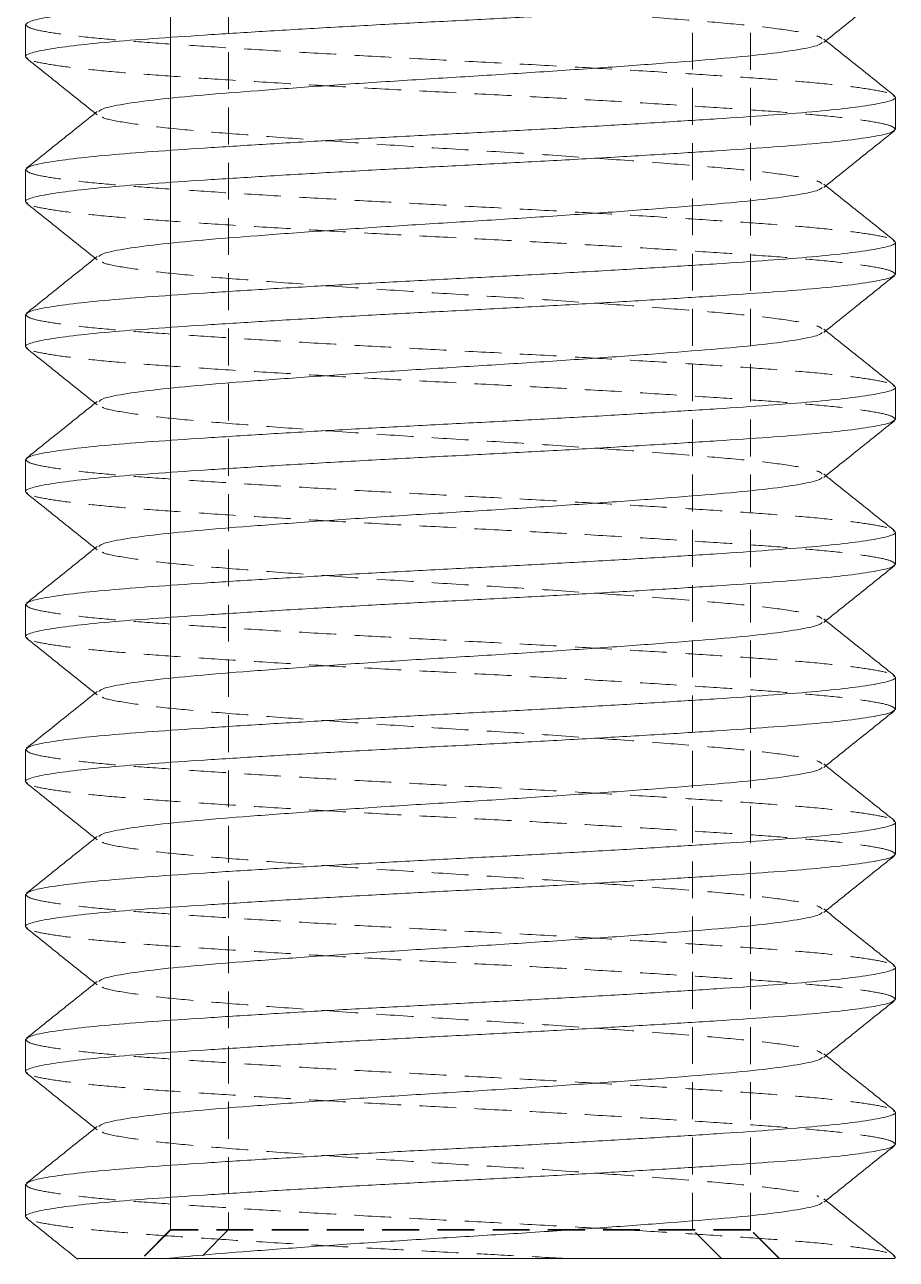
# Model space of a CAD drawing. Header units: millimetres. Extents: x 5 to 415, y 5 to 292.
# Drawn here: x 164.63 to 194.69, y 64.23 to 106.8 of the extents above; entities that cross this region are included whole.
import ezdxf

# ---------------------------------------------------------------- set-up
doc = ezdxf.new("R2010")
doc.units = ezdxf.units.MM
doc.linetypes.add('HIDDEN', pattern=[1.905, 1.27, -0.635])

msp = doc.modelspace()

# ---------------------------------------------------------------- linework, layer by layer
at = {"color": 7, "linetype": 'HIDDEN', "lineweight": 0}
for p, q in [((171.66, 258.253), (171.66, 65.253)), ((187.66, 65.253), (187.66, 258.253)), ((169.66, 128.753), (169.66, 65.24)), ((189.66, 65.24), (189.66, 128.753)), ((169.66, 127.753), (169.66, 65.253)), ((189.66, 65.253), (189.66, 127.753)), ((192.262, 106.253), (192.189, 106.311)), ((167.058, 103.753), (167.132, 103.694)), ((192.262, 101.253), (192.189, 101.311)), ((167.058, 98.753), (167.132, 98.694)), ((192.262, 96.253), (192.189, 96.311)), ((167.058, 93.753), (167.132, 93.694)), ((192.262, 91.253), (192.188, 91.312)), ((167.058, 88.753), (167.132, 88.694)), ((192.262, 86.253), (192.188, 86.312)), ((167.058, 83.753), (167.132, 83.694)), ((192.262, 81.253), (192.188, 81.311)), ((167.058, 78.753), (167.131, 78.694)), ((192.262, 76.253), (192.189, 76.311)), ((167.058, 73.753), (167.131, 73.694)), ((192.262, 71.253), (192.188, 71.311)), ((167.058, 68.753), (167.131, 68.695)), ((192.262, 66.253), (192.186, 66.313)), ((169.66, 65.253), (168.66, 64.253)), ((169.66, 65.24), (168.673, 64.253)), ((189.66, 65.253), (169.66, 65.253)), ((189.66, 65.24), (169.66, 65.24)), ((171.66, 65.253), (170.66, 64.253)), ((188.66, 64.253), (187.66, 65.253)), ((190.66, 64.253), (189.66, 65.253)), ((190.647, 64.253), (189.66, 65.24))]:
    msp.add_line(p, q, dxfattribs=at)
at = {"color": 7, "linetype": 'Continuous', "lineweight": 15}
for p, q in [((164.66, 106.805), (164.66, 105.7)), ((194.66, 103.2), (194.66, 104.305)), ((164.66, 101.805), (164.66, 100.7)), ((194.66, 98.2), (194.66, 99.305)), ((164.66, 96.805), (164.66, 95.7)), ((194.66, 93.2), (194.66, 94.305)), ((164.66, 91.805), (164.66, 90.7)), ((194.66, 88.2), (194.66, 89.305)), ((164.66, 86.805), (164.66, 85.7)), ((194.66, 83.2), (194.66, 84.305)), ((164.66, 81.805), (164.66, 80.7)), ((194.66, 78.2), (194.66, 79.305)), ((164.66, 76.805), (164.66, 75.7)), ((194.66, 73.2), (194.66, 74.305)), ((164.66, 71.805), (164.66, 70.7)), ((194.66, 68.2), (194.66, 69.305)), ((164.66, 66.805), (164.66, 65.7)), ((169.263, 64.253), (168.673, 64.253))]:
    msp.add_line(p, q, dxfattribs=at)
for points, knots in [([(194.586, 109.355), (194.617, 109.338), (194.723, 109.281), (194.524, 109.185), (193.993, 109.057), (193.076, 108.928), (191.837, 108.8), (190.309, 108.68), (188.525, 108.56), (186.507, 108.432), (184.305, 108.303), (182.002, 108.175), (179.66, 108.055), (177.318, 107.935), (175.015, 107.807), (172.813, 107.678), (170.795, 107.55), (169.011, 107.43), (167.484, 107.31), (166.242, 107.182), (165.336, 107.053), (164.765, 106.925), (164.695, 106.845), (164.66, 106.805)], [0, 0, 0, 0, 0.019954, 0.068345, 0.117651, 0.167269, 0.216574, 0.264966, 0.313357, 0.362662, 0.41228, 0.461586, 0.509977, 0.558368, 0.607674, 0.657292, 0.706597, 0.754989, 0.80338, 0.852685, 0.902303, 0.951609, 1, 1, 1, 1]), ([(164.735, 105.651), (164.704, 105.667), (164.597, 105.724), (164.796, 105.82), (165.327, 105.948), (166.244, 106.078), (167.483, 106.206), (169.011, 106.325), (170.795, 106.445), (172.813, 106.573), (175.015, 106.703), (177.318, 106.83), (179.66, 106.95), (182.002, 107.07), (184.305, 107.198), (186.507, 107.328), (188.525, 107.455), (190.309, 107.575), (191.836, 107.695), (193.078, 107.823), (193.984, 107.953), (194.555, 108.08), (194.625, 108.161), (194.66, 108.2)], [0, 0, 0, 0, 0.020083, 0.068467, 0.117766, 0.167378, 0.216677, 0.265062, 0.313447, 0.362746, 0.412357, 0.461656, 0.510041, 0.558426, 0.607725, 0.657337, 0.706636, 0.755021, 0.803406, 0.852705, 0.902316, 0.951615, 1, 1, 1, 1]), ([(192.186, 106.192), (192.592, 106.518), (193.406, 107.171), (194.219, 107.823), (194.626, 108.149)], [0, 0, 0, 0, 0.499937, 1, 1, 1, 1]), ([(192.129, 106.191), (192.097, 106.161), (192.01, 106.08), (191.332, 105.94), (190.174, 105.779), (188.6, 105.628), (186.693, 105.477), (184.5, 105.315), (182.119, 105.154), (179.66, 105.003), (177.201, 104.852), (174.82, 104.69), (172.627, 104.529), (170.72, 104.378), (169.146, 104.226), (167.988, 104.065), (167.308, 103.924), (167.221, 103.843), (167.188, 103.813)], [0, 0, 0, 0, 0.038533, 0.104944, 0.171356, 0.236481, 0.301606, 0.368017, 0.434428, 0.499553, 0.564678, 0.63109, 0.697501, 0.762626, 0.827751, 0.894162, 0.960574, 1, 1, 1, 1]), ([(194.63, 104.353), (194.223, 104.679), (193.434, 105.312), (192.644, 105.946), (192.262, 106.253)], [0, 0, 0, 0, 0.51535, 1, 1, 1, 1]), ([(164.691, 105.651), (165.098, 105.325), (165.887, 104.692), (166.676, 104.059), (167.058, 103.753)], [0, 0, 0, 0, 0.515604, 1, 1, 1, 1]), ([(194.587, 104.354), (194.617, 104.338), (194.723, 104.281), (194.524, 104.185), (193.993, 104.057), (193.076, 103.928), (191.837, 103.8), (190.309, 103.68), (188.525, 103.56), (186.507, 103.432), (184.305, 103.303), (182.002, 103.175), (179.66, 103.055), (177.318, 102.935), (175.015, 102.807), (172.813, 102.678), (170.795, 102.55), (169.011, 102.43), (167.484, 102.31), (166.242, 102.182), (165.336, 102.053), (164.765, 101.925), (164.695, 101.845), (164.66, 101.805)], [0, 0, 0, 0, 0.019754, 0.068155, 0.11747, 0.167098, 0.216414, 0.264815, 0.313216, 0.362532, 0.41216, 0.461476, 0.509877, 0.558278, 0.607593, 0.657222, 0.706537, 0.754938, 0.80334, 0.852655, 0.902283, 0.951599, 1, 1, 1, 1]), ([(167.132, 103.812), (166.725, 103.485), (165.912, 102.833), (165.098, 102.18), (164.691, 101.854)], [0, 0, 0, 0, 0.499935, 1, 1, 1, 1]), ([(164.735, 100.65), (164.704, 100.667), (164.597, 100.724), (164.796, 100.82), (165.327, 100.948), (166.244, 101.078), (167.483, 101.206), (169.011, 101.325), (170.795, 101.445), (172.813, 101.573), (175.015, 101.703), (177.318, 101.83), (179.66, 101.95), (182.002, 102.07), (184.305, 102.198), (186.507, 102.328), (188.525, 102.455), (190.309, 102.575), (191.836, 102.695), (193.078, 102.823), (193.984, 102.953), (194.555, 103.08), (194.625, 103.161), (194.66, 103.2)], [0, 0, 0, 0, 0.020112, 0.068495, 0.117793, 0.167403, 0.2167, 0.265084, 0.313467, 0.362765, 0.412375, 0.461672, 0.510056, 0.558439, 0.607737, 0.657347, 0.706645, 0.755028, 0.803411, 0.852709, 0.902319, 0.951617, 1, 1, 1, 1]), ([(192.186, 101.192), (192.593, 101.518), (193.406, 102.171), (194.22, 102.823), (194.627, 103.149)], [0, 0, 0, 0, 0.499938, 1, 1, 1, 1]), ([(192.129, 101.191), (192.097, 101.161), (192.01, 101.08), (191.332, 100.94), (190.174, 100.779), (188.6, 100.628), (186.693, 100.477), (184.5, 100.315), (182.119, 100.154), (179.66, 100.003), (177.201, 99.852), (174.82, 99.69), (172.627, 99.529), (170.72, 99.378), (169.146, 99.226), (167.988, 99.065), (167.31, 98.925), (167.222, 98.844), (167.19, 98.814)], [0, 0, 0, 0, 0.038677, 0.105118, 0.17156, 0.236715, 0.30187, 0.368311, 0.434753, 0.499908, 0.565063, 0.631505, 0.697946, 0.763101, 0.828256, 0.894698, 0.96114, 1, 1, 1, 1]), ([(194.63, 99.353), (194.223, 99.679), (193.434, 100.312), (192.644, 100.946), (192.262, 101.253)], [0, 0, 0, 0, 0.515399, 1, 1, 1, 1]), ([(164.691, 100.651), (165.098, 100.325), (165.887, 99.692), (166.676, 99.059), (167.058, 98.753)], [0, 0, 0, 0, 0.515608, 1, 1, 1, 1]), ([(194.586, 99.354), (194.617, 99.338), (194.723, 99.281), (194.524, 99.185), (193.993, 99.057), (193.076, 98.928), (191.837, 98.8), (190.309, 98.68), (188.525, 98.56), (186.507, 98.432), (184.305, 98.303), (182.002, 98.175), (179.66, 98.055), (177.318, 97.935), (175.015, 97.807), (172.813, 97.678), (170.795, 97.55), (169.011, 97.43), (167.484, 97.31), (166.242, 97.182), (165.336, 97.053), (164.765, 96.925), (164.695, 96.845), (164.66, 96.805)], [0, 0, 0, 0, 0.019768, 0.068169, 0.117484, 0.167111, 0.216426, 0.264826, 0.313227, 0.362542, 0.412169, 0.461484, 0.509884, 0.558285, 0.607599, 0.657227, 0.706542, 0.754942, 0.803343, 0.852657, 0.902285, 0.9516, 1, 1, 1, 1]), ([(167.134, 98.813), (166.734, 98.492), (165.92, 97.839), (165.105, 97.186), (164.691, 96.854)], [0, 0, 0, 0, 0.49253, 1, 1, 1, 1]), ([(164.735, 95.65), (164.704, 95.667), (164.597, 95.724), (164.796, 95.82), (165.327, 95.948), (166.244, 96.078), (167.483, 96.206), (169.011, 96.325), (170.795, 96.445), (172.813, 96.573), (175.015, 96.703), (177.318, 96.83), (179.66, 96.95), (182.002, 97.07), (184.305, 97.198), (186.507, 97.328), (188.525, 97.455), (190.309, 97.575), (191.836, 97.695), (193.078, 97.823), (193.984, 97.953), (194.555, 98.08), (194.625, 98.161), (194.66, 98.2)], [0, 0, 0, 0, 0.020193, 0.068573, 0.117866, 0.167472, 0.216766, 0.265145, 0.313525, 0.362818, 0.412424, 0.461717, 0.510097, 0.558476, 0.60777, 0.657375, 0.706669, 0.755048, 0.803428, 0.852721, 0.902327, 0.951621, 1, 1, 1, 1]), ([(192.187, 96.193), (192.593, 96.519), (193.407, 97.171), (194.22, 97.824), (194.627, 98.15)], [0, 0, 0, 0, 0.499939, 1, 1, 1, 1]), ([(194.63, 94.353), (194.223, 94.68), (193.433, 95.313), (192.644, 95.946), (192.262, 96.253)], [0, 0, 0, 0, 0.51549, 1, 1, 1, 1]), ([(192.13, 96.192), (192.098, 96.162), (192.011, 96.08), (191.332, 95.94), (190.174, 95.779), (188.6, 95.628), (186.693, 95.477), (184.5, 95.315), (182.119, 95.154), (179.66, 95.003), (177.201, 94.852), (174.82, 94.69), (172.627, 94.529), (170.72, 94.378), (169.146, 94.226), (167.989, 94.065), (167.311, 93.925), (167.224, 93.844), (167.192, 93.815)], [0, 0, 0, 0, 0.038884, 0.10534, 0.171796, 0.236964, 0.302133, 0.368588, 0.435044, 0.500212, 0.565381, 0.631837, 0.698292, 0.763461, 0.828629, 0.895085, 0.961541, 1, 1, 1, 1]), ([(164.691, 95.651), (165.098, 95.325), (165.887, 94.692), (166.676, 94.059), (167.058, 93.753)], [0, 0, 0, 0, 0.515604, 1, 1, 1, 1]), ([(194.586, 94.354), (194.617, 94.338), (194.723, 94.281), (194.524, 94.185), (193.993, 94.057), (193.076, 93.928), (191.837, 93.8), (190.309, 93.68), (188.525, 93.56), (186.507, 93.432), (184.305, 93.303), (182.002, 93.175), (179.66, 93.055), (177.318, 92.935), (175.015, 92.807), (172.813, 92.678), (170.795, 92.55), (169.011, 92.43), (167.484, 92.31), (166.242, 92.182), (165.336, 92.053), (164.765, 91.925), (164.695, 91.845), (164.66, 91.805)], [0, 0, 0, 0, 0.019883, 0.068277, 0.117586, 0.167208, 0.216517, 0.264912, 0.313307, 0.362616, 0.412237, 0.461546, 0.509941, 0.558336, 0.607645, 0.657267, 0.706576, 0.754971, 0.803365, 0.852675, 0.902296, 0.951605, 1, 1, 1, 1]), ([(167.135, 93.814), (166.728, 93.488), (165.915, 92.835), (165.101, 92.183), (164.694, 91.856)], [0, 0, 0, 0, 0.499935, 1, 1, 1, 1]), ([(164.735, 90.65), (164.704, 90.667), (164.597, 90.724), (164.796, 90.82), (165.327, 90.948), (166.244, 91.078), (167.483, 91.206), (169.011, 91.325), (170.795, 91.445), (172.813, 91.573), (175.015, 91.703), (177.318, 91.83), (179.66, 91.95), (182.002, 92.07), (184.305, 92.198), (186.507, 92.328), (188.525, 92.455), (190.309, 92.575), (191.836, 92.695), (193.078, 92.823), (193.984, 92.953), (194.555, 93.08), (194.625, 93.161), (194.66, 93.2)], [0, 0, 0, 0, 0.020121, 0.068504, 0.117801, 0.167411, 0.216708, 0.265091, 0.313474, 0.362771, 0.41238, 0.461678, 0.510061, 0.558444, 0.607741, 0.65735, 0.706647, 0.75503, 0.803413, 0.85271, 0.90232, 0.951617, 1, 1, 1, 1]), ([(192.187, 91.193), (192.605, 91.528), (193.419, 92.181), (194.232, 92.833), (194.628, 93.15)], [0, 0, 0, 0, 0.5139253, 1, 1, 1, 1]), ([(192.131, 91.192), (192.098, 91.162), (192.011, 91.081), (191.332, 90.94), (190.174, 90.779), (188.6, 90.628), (186.693, 90.477), (184.5, 90.315), (182.119, 90.154), (179.66, 90.003), (177.201, 89.852), (174.82, 89.69), (172.627, 89.529), (170.72, 89.378), (169.146, 89.226), (167.988, 89.065), (167.31, 88.925), (167.223, 88.844), (167.191, 88.815)], [0, 0, 0, 0, 0.039129, 0.105559, 0.171988, 0.237131, 0.302274, 0.368704, 0.435133, 0.500276, 0.565419, 0.631849, 0.698278, 0.763421, 0.828564, 0.894994, 0.961423, 1, 1, 1, 1]), ([(194.629, 89.354), (194.222, 89.68), (193.433, 90.313), (192.644, 90.946), (192.262, 91.253)], [0, 0, 0, 0, 0.515572, 1, 1, 1, 1]), ([(164.691, 90.651), (165.098, 90.325), (165.887, 89.692), (166.676, 89.059), (167.058, 88.753)], [0, 0, 0, 0, 0.51556, 1, 1, 1, 1]), ([(194.586, 89.355), (194.617, 89.338), (194.723, 89.281), (194.524, 89.185), (193.993, 89.057), (193.076, 88.928), (191.837, 88.8), (190.309, 88.68), (188.525, 88.56), (186.507, 88.432), (184.305, 88.303), (182.002, 88.175), (179.66, 88.055), (177.318, 87.935), (175.015, 87.807), (172.813, 87.678), (170.795, 87.55), (169.011, 87.43), (167.484, 87.31), (166.242, 87.182), (165.336, 87.053), (164.765, 86.925), (164.695, 86.845), (164.66, 86.805)], [0, 0, 0, 0, 0.020016, 0.068404, 0.117707, 0.167322, 0.216624, 0.265012, 0.3134, 0.362703, 0.412317, 0.46162, 0.510008, 0.558396, 0.607699, 0.657313, 0.706616, 0.755004, 0.803392, 0.852695, 0.902309, 0.951612, 1, 1, 1, 1]), ([(167.134, 88.814), (166.728, 88.487), (165.914, 87.835), (165.101, 87.182), (164.694, 86.856)], [0, 0, 0, 0, 0.499937, 1, 1, 1, 1]), ([(164.735, 85.651), (164.703, 85.667), (164.597, 85.724), (164.796, 85.82), (165.327, 85.948), (166.244, 86.078), (167.483, 86.206), (169.011, 86.325), (170.795, 86.445), (172.813, 86.573), (175.015, 86.703), (177.318, 86.83), (179.66, 86.95), (182.002, 87.07), (184.305, 87.198), (186.507, 87.328), (188.525, 87.455), (190.309, 87.575), (191.836, 87.695), (193.078, 87.823), (193.984, 87.953), (194.555, 88.08), (194.625, 88.161), (194.66, 88.2)], [0, 0, 0, 0, 0.020052, 0.068438, 0.117739, 0.167352, 0.216653, 0.265039, 0.313425, 0.362726, 0.412339, 0.46164, 0.510026, 0.558412, 0.607713, 0.657326, 0.706627, 0.755013, 0.803399, 0.8527, 0.902313, 0.951614, 1, 1, 1, 1]), ([(192.188, 86.194), (192.595, 86.52), (193.408, 87.172), (194.222, 87.825), (194.628, 88.151)], [0, 0, 0, 0, 0.499938, 1, 1, 1, 1]), ([(192.132, 86.193), (192.099, 86.162), (192.012, 86.081), (191.332, 85.94), (190.174, 85.779), (188.6, 85.628), (186.693, 85.477), (184.5, 85.315), (182.119, 85.154), (179.66, 85.003), (177.201, 84.852), (174.82, 84.69), (172.627, 84.529), (170.72, 84.378), (169.146, 84.226), (167.988, 84.065), (167.309, 83.925), (167.222, 83.843), (167.189, 83.813)], [0, 0, 0, 0, 0.039319, 0.105697, 0.172074, 0.237166, 0.302258, 0.368635, 0.435013, 0.500104, 0.565196, 0.631574, 0.697951, 0.763043, 0.828135, 0.894512, 0.96089, 1, 1, 1, 1]), ([(194.629, 84.354), (194.222, 84.68), (193.433, 85.313), (192.644, 85.946), (192.262, 86.253)], [0, 0, 0, 0, 0.515611, 1, 1, 1, 1]), ([(164.691, 85.652), (165.098, 85.325), (165.887, 84.692), (166.676, 84.059), (167.058, 83.753)], [0, 0, 0, 0, 0.515507, 1, 1, 1, 1]), ([(194.585, 84.355), (194.617, 84.338), (194.723, 84.281), (194.524, 84.185), (193.993, 84.057), (193.076, 83.928), (191.837, 83.8), (190.309, 83.68), (188.525, 83.56), (186.507, 83.432), (184.305, 83.303), (182.002, 83.175), (179.66, 83.055), (177.318, 82.935), (175.015, 82.807), (172.813, 82.678), (170.795, 82.55), (169.011, 82.43), (167.484, 82.31), (166.242, 82.182), (165.336, 82.053), (164.765, 81.925), (164.695, 81.845), (164.66, 81.805)], [0, 0, 0, 0, 0.020112, 0.068495, 0.117793, 0.167403, 0.2167, 0.265084, 0.313467, 0.362765, 0.412375, 0.461672, 0.510056, 0.558439, 0.607737, 0.657347, 0.706644, 0.755028, 0.803411, 0.852709, 0.902319, 0.951617, 1, 1, 1, 1]), ([(167.133, 83.812), (166.691, 83.458), (165.878, 82.806), (165.064, 82.153), (164.692, 81.855)], [0, 0, 0, 0, 0.542622, 1, 1, 1, 1]), ([(164.734, 80.651), (164.703, 80.667), (164.597, 80.724), (164.796, 80.82), (165.327, 80.948), (166.244, 81.078), (167.483, 81.206), (169.011, 81.325), (170.795, 81.445), (172.813, 81.573), (175.015, 81.703), (177.318, 81.83), (179.66, 81.95), (182.002, 82.07), (184.305, 82.198), (186.507, 82.328), (188.525, 82.455), (190.309, 82.575), (191.836, 82.695), (193.078, 82.823), (193.984, 82.953), (194.555, 83.08), (194.625, 83.161), (194.66, 83.2)], [0, 0, 0, 0, 0.019974, 0.068364, 0.117669, 0.167286, 0.21659, 0.26498, 0.313371, 0.362675, 0.412292, 0.461597, 0.509987, 0.558377, 0.607682, 0.657299, 0.706603, 0.754993, 0.803384, 0.852688, 0.902305, 0.95161, 1, 1, 1, 1]), ([(192.188, 81.194), (192.595, 81.52), (193.409, 82.173), (194.222, 82.825), (194.629, 83.151)], [0, 0, 0, 0, 0.499937, 1, 1, 1, 1]), ([(192.132, 81.193), (192.1, 81.163), (192.012, 81.081), (191.332, 80.94), (190.174, 80.779), (188.6, 80.628), (186.693, 80.477), (184.5, 80.315), (182.119, 80.154), (179.66, 80.003), (177.201, 79.852), (174.82, 79.69), (172.627, 79.529), (170.72, 79.378), (169.146, 79.226), (167.988, 79.065), (167.307, 78.924), (167.22, 78.843), (167.188, 78.812)], [0, 0, 0, 0, 0.0394589, 0.1057947, 0.1721304, 0.2371812, 0.3022321, 0.3685678, 0.4349035, 0.4999544, 0.5650052, 0.631341, 0.6976767, 0.7627275, 0.8277784, 0.8941141, 0.9604498, 1, 1, 1, 1]), ([(194.629, 79.354), (194.222, 79.68), (193.433, 80.313), (192.644, 80.946), (192.262, 81.253)], [0, 0, 0, 0, 0.51552, 1, 1, 1, 1]), ([(164.691, 80.652), (165.097, 80.325), (165.887, 79.693), (166.676, 79.059), (167.058, 78.753)], [0, 0, 0, 0, 0.515446, 1, 1, 1, 1]), ([(194.585, 79.355), (194.617, 79.338), (194.723, 79.281), (194.524, 79.185), (193.993, 79.057), (193.076, 78.928), (191.837, 78.8), (190.309, 78.68), (188.525, 78.56), (186.507, 78.432), (184.305, 78.303), (182.002, 78.175), (179.66, 78.055), (177.318, 77.935), (175.015, 77.807), (172.813, 77.678), (170.795, 77.55), (169.011, 77.43), (167.484, 77.31), (166.242, 77.182), (165.336, 77.053), (164.765, 76.925), (164.695, 76.845), (164.66, 76.805)], [0, 0, 0, 0, 0.0200676, 0.0684532, 0.117753, 0.1673653, 0.216665, 0.2650507, 0.3134363, 0.3627361, 0.4123484, 0.4616481, 0.5100338, 0.5584195, 0.6077192, 0.6573315, 0.7066312, 0.7550169, 0.8034026, 0.8527023, 0.9023146, 0.9516143, 1, 1, 1, 1]), ([(167.131, 78.811), (166.725, 78.485), (165.911, 77.832), (165.098, 77.18), (164.691, 76.854)], [0, 0, 0, 0, 0.4999361, 1, 1, 1, 1]), ([(164.734, 75.651), (164.703, 75.668), (164.597, 75.724), (164.796, 75.82), (165.327, 75.948), (166.244, 76.078), (167.483, 76.206), (169.011, 76.325), (170.795, 76.445), (172.813, 76.573), (175.015, 76.703), (177.318, 76.83), (179.66, 76.95), (182.002, 77.07), (184.305, 77.198), (186.507, 77.328), (188.525, 77.455), (190.309, 77.575), (191.836, 77.695), (193.078, 77.823), (193.984, 77.953), (194.555, 78.08), (194.625, 78.161), (194.66, 78.2)], [0, 0, 0, 0, 0.019889, 0.068283, 0.117592, 0.167213, 0.216522, 0.264916, 0.313311, 0.36262, 0.412241, 0.46155, 0.509944, 0.558339, 0.607648, 0.657269, 0.706578, 0.754972, 0.803367, 0.852675, 0.902297, 0.951606, 1, 1, 1, 1]), ([(192.189, 76.194), (192.595, 76.521), (193.409, 77.173), (194.223, 77.826), (194.63, 78.152)], [0, 0, 0, 0, 0.499935, 1, 1, 1, 1]), ([(194.63, 74.353), (194.223, 74.68), (193.433, 75.313), (192.644, 75.946), (192.262, 76.253)], [0, 0, 0, 0, 0.515362, 1, 1, 1, 1]), ([(192.133, 76.193), (192.1, 76.163), (192.013, 76.081), (191.332, 75.94), (190.174, 75.779), (188.6, 75.628), (186.693, 75.477), (184.5, 75.315), (182.119, 75.154), (179.66, 75.003), (177.201, 74.852), (174.82, 74.69), (172.627, 74.529), (170.72, 74.378), (169.146, 74.226), (167.988, 74.065), (167.307, 73.924), (167.22, 73.842), (167.187, 73.812)], [0, 0, 0, 0, 0.039563, 0.10588, 0.172198, 0.237231, 0.302263, 0.368581, 0.434898, 0.499931, 0.564964, 0.631282, 0.697599, 0.762632, 0.827665, 0.893983, 0.9603, 1, 1, 1, 1]), ([(164.69, 75.652), (165.097, 75.326), (165.887, 74.693), (166.676, 74.06), (167.058, 73.753)], [0, 0, 0, 0, 0.515381, 1, 1, 1, 1]), ([(194.586, 74.354), (194.617, 74.338), (194.723, 74.281), (194.524, 74.185), (193.993, 74.057), (193.076, 73.928), (191.837, 73.8), (190.309, 73.68), (188.525, 73.56), (186.507, 73.432), (184.305, 73.303), (182.002, 73.175), (179.66, 73.055), (177.318, 72.935), (175.015, 72.807), (172.813, 72.678), (170.795, 72.55), (169.011, 72.43), (167.484, 72.31), (166.242, 72.182), (165.336, 72.053), (164.765, 71.925), (164.695, 71.845), (164.66, 71.805)], [0, 0, 0, 0, 0.019862, 0.068258, 0.117568, 0.167191, 0.216501, 0.264897, 0.313292, 0.362603, 0.412225, 0.461535, 0.509931, 0.558327, 0.607637, 0.65726, 0.70657, 0.754966, 0.803361, 0.852671, 0.902294, 0.951604, 1, 1, 1, 1]), ([(167.131, 73.811), (166.724, 73.484), (165.911, 72.832), (165.097, 72.179), (164.69, 71.853)], [0, 0, 0, 0, 0.499933, 1, 1, 1, 1]), ([(164.734, 70.651), (164.703, 70.668), (164.597, 70.724), (164.796, 70.82), (165.327, 70.948), (166.244, 71.078), (167.483, 71.206), (169.011, 71.325), (170.795, 71.445), (172.813, 71.573), (175.015, 71.703), (177.318, 71.83), (179.66, 71.95), (182.002, 72.07), (184.305, 72.198), (186.507, 72.328), (188.525, 72.455), (190.309, 72.575), (191.836, 72.695), (193.078, 72.823), (193.984, 72.953), (194.555, 73.08), (194.625, 73.161), (194.66, 73.2)], [0, 0, 0, 0, 0.019863, 0.068259, 0.117569, 0.167192, 0.216502, 0.264898, 0.313293, 0.362603, 0.412226, 0.461536, 0.509932, 0.558327, 0.607637, 0.65726, 0.70657, 0.754966, 0.803362, 0.852672, 0.902294, 0.951604, 1, 1, 1, 1]), ([(192.189, 71.194), (192.596, 71.521), (193.409, 72.173), (194.223, 72.826), (194.63, 73.152)], [0, 0, 0, 0, 0.499934, 1, 1, 1, 1]), ([(192.133, 71.193), (192.1, 71.163), (192.013, 71.081), (191.332, 70.94), (190.174, 70.779), (188.6, 70.628), (186.693, 70.477), (184.5, 70.315), (182.119, 70.154), (179.66, 70.003), (177.201, 69.852), (174.82, 69.69), (172.627, 69.529), (170.72, 69.378), (169.146, 69.226), (167.988, 69.065), (167.307, 68.924), (167.22, 68.842), (167.187, 68.812)], [0, 0, 0, 0, 0.039632, 0.105948, 0.172265, 0.237297, 0.302329, 0.368645, 0.434961, 0.499993, 0.565025, 0.631342, 0.697658, 0.76269, 0.827722, 0.894038, 0.960355, 1, 1, 1, 1]), ([(194.629, 69.354), (194.222, 69.68), (193.433, 70.313), (192.644, 70.946), (192.262, 71.253)], [0, 0, 0, 0, 0.515536, 1, 1, 1, 1]), ([(164.69, 70.652), (165.097, 70.326), (165.887, 69.693), (166.676, 69.06), (167.058, 68.753)], [0, 0, 0, 0, 0.515366, 1, 1, 1, 1]), ([(194.585, 69.355), (194.617, 69.338), (194.723, 69.281), (194.524, 69.185), (193.993, 69.057), (193.076, 68.928), (191.837, 68.8), (190.309, 68.68), (188.525, 68.56), (186.507, 68.432), (184.305, 68.303), (182.002, 68.175), (179.66, 68.055), (177.318, 67.935), (175.015, 67.807), (172.813, 67.678), (170.795, 67.55), (169.011, 67.43), (167.484, 67.31), (166.242, 67.182), (165.336, 67.053), (164.765, 66.925), (164.695, 66.845), (164.66, 66.805)], [0, 0, 0, 0, 0.020084, 0.068469, 0.117768, 0.167379, 0.216678, 0.265063, 0.313448, 0.362747, 0.412358, 0.461657, 0.510042, 0.558427, 0.607726, 0.657337, 0.706636, 0.755021, 0.803406, 0.852705, 0.902316, 0.951615, 1, 1, 1, 1]), ([(167.131, 68.811), (166.724, 68.485), (165.911, 67.832), (165.097, 67.179), (164.69, 66.853)], [0, 0, 0, 0, 0.499931, 1, 1, 1, 1]), ([(164.734, 65.651), (164.703, 65.667), (164.597, 65.724), (164.796, 65.82), (165.327, 65.948), (166.244, 66.078), (167.483, 66.206), (169.011, 66.325), (170.795, 66.445), (172.813, 66.573), (175.015, 66.703), (177.318, 66.83), (179.66, 66.95), (182.002, 67.07), (184.305, 67.198), (186.507, 67.328), (188.525, 67.455), (190.309, 67.575), (191.836, 67.695), (193.078, 67.823), (193.984, 67.953), (194.555, 68.08), (194.625, 68.161), (194.66, 68.2)], [0, 0, 0, 0, 0.019989, 0.068379, 0.117682, 0.167299, 0.216602, 0.264992, 0.313381, 0.362685, 0.412301, 0.461605, 0.509995, 0.558384, 0.607688, 0.657304, 0.706608, 0.754997, 0.803387, 0.852691, 0.902307, 0.95161, 1, 1, 1, 1]), ([(192.189, 66.195), (192.596, 66.521), (193.409, 67.173), (194.223, 67.826), (194.63, 68.152)], [0, 0, 0, 0, 0.499933, 1, 1, 1, 1]), ([(192.133, 66.194), (192.1, 66.163), (192.013, 66.081), (191.332, 65.94), (190.174, 65.779), (188.6, 65.628), (186.693, 65.477), (184.5, 65.315), (182.119, 65.154), (179.66, 65.003), (177.201, 64.852), (174.819, 64.69), (172.632, 64.529), (170.813, 64.386), (169.886, 64.294), (169.465, 64.253)], [0, 0, 0, 0, 0.04857, 0.12978, 0.210991, 0.290628, 0.370265, 0.451475, 0.532686, 0.612323, 0.69196, 0.77317, 0.854381, 0.934018, 1, 1, 1, 1]), ([(194.629, 64.354), (194.218, 64.684), (193.428, 65.317), (192.64, 65.949), (192.262, 66.253)], [0, 0, 0, 0, 0.520555, 1, 1, 1, 1]), ([(164.691, 65.652), (165.098, 65.325), (165.688, 64.852), (166.279, 64.378), (166.463, 64.23)], [0, 0, 0, 0, 0.688586, 1, 1, 1, 1]), ([(194.585, 64.355), (194.619, 64.338), (194.688, 64.304), (194.647, 64.27), (194.625, 64.253)], [0, 0, 0, 0, 0.486525, 1, 1, 1, 1]), ([(166.481, 64.253), (166.471, 64.253), (166.435, 64.253), (166.786, 64.253), (167.528, 64.253), (168.464, 64.253), (169.199, 64.253), (169.465, 64.253)], [0, 0, 0, 0, 0.109055, 0.366015, 0.608141, 0.857745, 1, 1, 1, 1]), ([(169.465, 64.253), (169.858, 64.253), (170.654, 64.253), (172.197, 64.253), (173.955, 64.253), (175.903, 64.253), (178.017, 64.253), (180.211, 64.253), (182.44, 64.253), (184.645, 64.253), (186.799, 64.253), (188.799, 64.253), (190.58, 64.253), (192.103, 64.253), (193.333, 64.253), (194.216, 64.253), (194.493, 64.253), (194.625, 64.253)], [0, 0, 0, 0, 0.061939, 0.125674, 0.188027, 0.252078, 0.316325, 0.382426, 0.447161, 0.513585, 0.581689, 0.651767, 0.719881, 0.789818, 0.860698, 0.93357, 1, 1, 1, 1])]:
    msp.add_open_spline(points, degree=3, knots=knots, dxfattribs=at)
at = {"color": 7, "linetype": 'HIDDEN', "lineweight": 0}
for points, knots in [([(167.304, 108.618), (167.313, 108.613), (167.394, 108.555), (168.005, 108.44), (169.142, 108.279), (170.721, 108.128), (172.627, 107.977), (174.82, 107.815), (177.201, 107.654), (179.66, 107.503), (182.119, 107.352), (184.5, 107.19), (186.693, 107.029), (188.6, 106.878), (190.174, 106.726), (191.332, 106.565), (192.013, 106.424), (192.1, 106.342), (192.133, 106.312)], [0, 0, 0, 0, 0.0076887, 0.0762068, 0.1447249, 0.2119159, 0.2791068, 0.3476249, 0.416143, 0.483334, 0.550525, 0.6190431, 0.6875612, 0.7547521, 0.8219431, 0.8904612, 0.9589793, 1, 1, 1, 1]), ([(164.66, 106.805), (164.695, 106.765), (164.765, 106.685), (165.336, 106.557), (166.242, 106.428), (167.484, 106.3), (169.011, 106.18), (170.795, 106.06), (172.813, 105.932), (175.015, 105.803), (177.318, 105.675), (179.66, 105.555), (182.002, 105.435), (184.305, 105.307), (186.507, 105.178), (188.525, 105.05), (190.309, 104.93), (191.836, 104.81), (193.08, 104.682), (193.978, 104.553), (194.496, 104.442), (194.562, 104.378), (194.587, 104.354)], [0, 0, 0, 0, 0.050392, 0.101736, 0.153405, 0.204749, 0.255142, 0.305534, 0.356878, 0.408547, 0.459891, 0.510283, 0.560675, 0.612019, 0.663688, 0.715033, 0.765425, 0.815817, 0.867161, 0.91883, 0.970174, 1, 1, 1, 1]), ([(194.66, 103.2), (194.625, 103.24), (194.555, 103.32), (193.984, 103.448), (193.078, 103.578), (191.836, 103.705), (190.309, 103.825), (188.525, 103.945), (186.507, 104.073), (184.305, 104.203), (182.002, 104.33), (179.66, 104.45), (177.318, 104.57), (175.015, 104.698), (172.813, 104.828), (170.795, 104.955), (169.011, 105.075), (167.484, 105.195), (166.24, 105.323), (165.342, 105.453), (164.825, 105.563), (164.759, 105.627), (164.735, 105.651)], [0, 0, 0, 0, 0.05041, 0.101772, 0.153459, 0.204821, 0.255231, 0.30564, 0.357002, 0.40869, 0.460052, 0.510461, 0.560871, 0.612233, 0.663921, 0.715283, 0.765692, 0.816102, 0.867464, 0.919151, 0.970513, 1, 1, 1, 1]), ([(167.305, 103.618), (167.313, 103.613), (167.394, 103.555), (168.005, 103.44), (169.142, 103.279), (170.721, 103.128), (172.627, 102.977), (174.82, 102.815), (177.201, 102.654), (179.66, 102.503), (182.119, 102.352), (184.5, 102.19), (186.693, 102.029), (188.6, 101.878), (190.174, 101.726), (191.332, 101.565), (192.013, 101.424), (192.1, 101.342), (192.133, 101.312)], [0, 0, 0, 0, 0.00766, 0.076186, 0.144711, 0.211909, 0.279108, 0.347633, 0.416159, 0.483357, 0.550555, 0.619081, 0.687606, 0.754805, 0.822003, 0.890529, 0.959054, 1, 1, 1, 1]), ([(164.66, 101.805), (164.695, 101.765), (164.765, 101.685), (165.336, 101.557), (166.242, 101.428), (167.484, 101.3), (169.011, 101.18), (170.795, 101.06), (172.813, 100.932), (175.015, 100.803), (177.318, 100.675), (179.66, 100.555), (182.002, 100.435), (184.305, 100.307), (186.507, 100.178), (188.525, 100.05), (190.309, 99.93), (191.836, 99.81), (193.08, 99.682), (193.978, 99.553), (194.496, 99.442), (194.562, 99.378), (194.586, 99.354)], [0, 0, 0, 0, 0.050393, 0.101738, 0.153408, 0.204753, 0.255146, 0.305538, 0.356883, 0.408553, 0.459898, 0.510291, 0.560684, 0.612029, 0.663699, 0.715044, 0.765437, 0.815829, 0.867174, 0.918845, 0.970189, 1, 1, 1, 1]), ([(194.66, 98.2), (194.625, 98.24), (194.555, 98.32), (193.984, 98.448), (193.078, 98.578), (191.836, 98.705), (190.309, 98.825), (188.525, 98.945), (186.507, 99.073), (184.305, 99.203), (182.002, 99.33), (179.66, 99.45), (177.318, 99.57), (175.015, 99.698), (172.813, 99.828), (170.795, 99.955), (169.011, 100.075), (167.484, 100.195), (166.24, 100.323), (165.342, 100.453), (164.825, 100.563), (164.759, 100.627), (164.735, 100.65)], [0, 0, 0, 0, 0.050411, 0.101775, 0.153464, 0.204827, 0.255239, 0.30565, 0.357013, 0.408703, 0.460066, 0.510477, 0.560889, 0.612252, 0.663941, 0.715305, 0.765716, 0.816127, 0.867491, 0.91918, 0.970544, 1, 1, 1, 1]), ([(167.305, 98.618), (167.313, 98.613), (167.394, 98.555), (168.005, 98.44), (169.142, 98.279), (170.721, 98.128), (172.627, 97.977), (174.82, 97.815), (177.201, 97.654), (179.66, 97.503), (182.119, 97.352), (184.5, 97.19), (186.693, 97.029), (188.6, 96.878), (190.174, 96.726), (191.332, 96.565), (192.013, 96.424), (192.1, 96.343), (192.132, 96.312)], [0, 0, 0, 0, 0.007647, 0.076184, 0.144721, 0.21193, 0.279139, 0.347675, 0.416212, 0.483421, 0.55063, 0.619167, 0.687703, 0.754913, 0.822122, 0.890658, 0.959195, 1, 1, 1, 1]), ([(164.66, 96.805), (164.695, 96.765), (164.765, 96.685), (165.336, 96.557), (166.242, 96.428), (167.484, 96.3), (169.011, 96.18), (170.795, 96.06), (172.813, 95.932), (175.015, 95.803), (177.318, 95.675), (179.66, 95.555), (182.002, 95.435), (184.305, 95.307), (186.507, 95.178), (188.525, 95.05), (190.309, 94.93), (191.836, 94.81), (193.08, 94.682), (193.978, 94.553), (194.496, 94.442), (194.562, 94.378), (194.586, 94.354)], [0, 0, 0, 0, 0.050399, 0.10175, 0.153426, 0.204778, 0.255176, 0.305575, 0.356926, 0.408603, 0.459954, 0.510353, 0.560752, 0.612103, 0.663779, 0.715131, 0.765529, 0.815928, 0.867279, 0.918956, 0.970307, 1, 1, 1, 1]), ([(194.66, 93.2), (194.625, 93.24), (194.555, 93.32), (193.984, 93.448), (193.078, 93.578), (191.836, 93.705), (190.309, 93.825), (188.525, 93.945), (186.507, 94.073), (184.305, 94.203), (182.002, 94.33), (179.66, 94.45), (177.318, 94.57), (175.015, 94.698), (172.813, 94.828), (170.795, 94.955), (169.011, 95.075), (167.484, 95.195), (166.24, 95.323), (165.342, 95.453), (164.825, 95.563), (164.759, 95.627), (164.735, 95.65)], [0, 0, 0, 0, 0.050416, 0.101784, 0.153477, 0.204845, 0.255261, 0.305676, 0.357044, 0.408738, 0.460106, 0.510522, 0.560937, 0.612305, 0.663999, 0.715367, 0.765783, 0.816198, 0.867566, 0.91926, 0.970628, 1, 1, 1, 1]), ([(167.305, 93.618), (167.313, 93.613), (167.394, 93.555), (168.005, 93.44), (169.142, 93.279), (170.721, 93.128), (172.627, 92.977), (174.82, 92.815), (177.201, 92.654), (179.66, 92.503), (182.119, 92.352), (184.5, 92.19), (186.693, 92.029), (188.6, 91.878), (190.174, 91.726), (191.332, 91.565), (192.012, 91.424), (192.099, 91.343), (192.132, 91.313)], [0, 0, 0, 0, 0.007652, 0.076198, 0.144743, 0.211961, 0.279179, 0.347724, 0.41627, 0.483488, 0.550706, 0.619251, 0.687797, 0.755014, 0.822232, 0.890778, 0.959323, 1, 1, 1, 1]), ([(164.66, 91.805), (164.695, 91.765), (164.765, 91.685), (165.336, 91.557), (166.242, 91.428), (167.484, 91.3), (169.011, 91.18), (170.795, 91.06), (172.813, 90.932), (175.015, 90.803), (177.318, 90.675), (179.66, 90.555), (182.002, 90.435), (184.305, 90.307), (186.507, 90.178), (188.525, 90.05), (190.309, 89.93), (191.836, 89.81), (193.08, 89.682), (193.978, 89.553), (194.495, 89.442), (194.561, 89.378), (194.586, 89.355)], [0, 0, 0, 0, 0.050406, 0.101764, 0.153448, 0.204807, 0.255213, 0.305619, 0.356977, 0.408661, 0.460019, 0.510425, 0.560831, 0.61219, 0.663874, 0.715232, 0.765638, 0.816044, 0.867403, 0.919086, 0.970445, 1, 1, 1, 1]), ([(194.66, 88.2), (194.625, 88.24), (194.555, 88.32), (193.984, 88.448), (193.078, 88.578), (191.836, 88.705), (190.309, 88.825), (188.525, 88.945), (186.507, 89.073), (184.305, 89.203), (182.002, 89.33), (179.66, 89.45), (177.318, 89.57), (175.015, 89.698), (172.813, 89.828), (170.795, 89.955), (169.011, 90.075), (167.484, 90.195), (166.24, 90.323), (165.342, 90.453), (164.825, 90.563), (164.759, 90.627), (164.735, 90.65)], [0, 0, 0, 0, 0.050412, 0.101776, 0.153465, 0.20483, 0.255241, 0.305653, 0.357017, 0.408707, 0.460071, 0.510482, 0.560894, 0.612258, 0.663948, 0.715312, 0.765724, 0.816135, 0.867499, 0.919189, 0.970553, 1, 1, 1, 1]), ([(167.304, 88.618), (167.313, 88.613), (167.394, 88.555), (168.005, 88.44), (169.142, 88.279), (170.721, 88.128), (172.627, 87.977), (174.82, 87.815), (177.201, 87.654), (179.66, 87.503), (182.119, 87.352), (184.5, 87.19), (186.693, 87.029), (188.6, 86.878), (190.174, 86.726), (191.332, 86.565), (192.012, 86.424), (192.099, 86.343), (192.132, 86.313)], [0, 0, 0, 0, 0.0077263, 0.0762711, 0.144816, 0.2120331, 0.2792502, 0.3477951, 0.4163399, 0.483557, 0.5507742, 0.619319, 0.6878638, 0.755081, 0.8222981, 0.8908429, 0.9593878, 1, 1, 1, 1]), ([(164.66, 86.805), (164.695, 86.765), (164.765, 86.685), (165.336, 86.557), (166.242, 86.428), (167.484, 86.3), (169.011, 86.18), (170.795, 86.06), (172.813, 85.932), (175.015, 85.803), (177.318, 85.675), (179.66, 85.555), (182.002, 85.435), (184.305, 85.307), (186.507, 85.178), (188.525, 85.05), (190.309, 84.93), (191.836, 84.81), (193.08, 84.682), (193.978, 84.553), (194.495, 84.442), (194.561, 84.378), (194.585, 84.355)], [0, 0, 0, 0, 0.050411, 0.101775, 0.153464, 0.204827, 0.255239, 0.30565, 0.357013, 0.408702, 0.460066, 0.510477, 0.560888, 0.612252, 0.663941, 0.715305, 0.765716, 0.816127, 0.867491, 0.91918, 0.970543, 1, 1, 1, 1]), ([(194.66, 83.2), (194.625, 83.24), (194.555, 83.32), (193.984, 83.448), (193.078, 83.578), (191.836, 83.705), (190.309, 83.825), (188.525, 83.945), (186.507, 84.073), (184.305, 84.203), (182.002, 84.33), (179.66, 84.45), (177.318, 84.57), (175.015, 84.698), (172.813, 84.828), (170.795, 84.955), (169.011, 85.075), (167.484, 85.195), (166.24, 85.323), (165.342, 85.453), (164.825, 85.563), (164.759, 85.627), (164.735, 85.651)], [0, 0, 0, 0, 0.050408, 0.101768, 0.153454, 0.204814, 0.255222, 0.30563, 0.356991, 0.408677, 0.460037, 0.510445, 0.560853, 0.612213, 0.663899, 0.715259, 0.765667, 0.816075, 0.867436, 0.919121, 0.970482, 1, 1, 1, 1]), ([(167.304, 83.619), (167.312, 83.613), (167.394, 83.555), (168.005, 83.44), (169.142, 83.279), (170.721, 83.128), (172.627, 82.977), (174.82, 82.815), (177.201, 82.654), (179.66, 82.503), (182.119, 82.352), (184.5, 82.19), (186.693, 82.029), (188.6, 81.878), (190.174, 81.726), (191.332, 81.565), (192.012, 81.424), (192.1, 81.343), (192.132, 81.312)], [0, 0, 0, 0, 0.007817, 0.076345, 0.144874, 0.212075, 0.279276, 0.347804, 0.416333, 0.483534, 0.550735, 0.619263, 0.687792, 0.754993, 0.822194, 0.890722, 0.959251, 1, 1, 1, 1]), ([(164.66, 81.805), (164.695, 81.765), (164.765, 81.685), (165.336, 81.557), (166.242, 81.428), (167.484, 81.3), (169.011, 81.18), (170.795, 81.06), (172.813, 80.932), (175.015, 80.803), (177.318, 80.675), (179.66, 80.555), (182.002, 80.435), (184.305, 80.307), (186.507, 80.178), (188.525, 80.05), (190.309, 79.93), (191.836, 79.81), (193.08, 79.682), (193.978, 79.553), (194.495, 79.442), (194.561, 79.378), (194.585, 79.355)], [0, 0, 0, 0, 0.050409, 0.10177, 0.153457, 0.204818, 0.255227, 0.305635, 0.356997, 0.408683, 0.460045, 0.510453, 0.560862, 0.612223, 0.66391, 0.715271, 0.76568, 0.816089, 0.86745, 0.919137, 0.970498, 1, 1, 1, 1]), ([(194.66, 78.2), (194.625, 78.24), (194.555, 78.32), (193.984, 78.448), (193.078, 78.578), (191.836, 78.705), (190.309, 78.825), (188.525, 78.945), (186.507, 79.073), (184.305, 79.203), (182.002, 79.33), (179.66, 79.45), (177.318, 79.57), (175.015, 79.698), (172.813, 79.828), (170.795, 79.955), (169.011, 80.075), (167.484, 80.195), (166.24, 80.323), (165.342, 80.453), (164.825, 80.563), (164.759, 80.627), (164.734, 80.651)], [0, 0, 0, 0, 0.050404, 0.10176, 0.153441, 0.204797, 0.255201, 0.305605, 0.356961, 0.408643, 0.459999, 0.510402, 0.560806, 0.612162, 0.663844, 0.7152, 0.765604, 0.816008, 0.867364, 0.919045, 0.970401, 1, 1, 1, 1]), ([(167.304, 78.619), (167.312, 78.613), (167.394, 78.556), (168.005, 78.44), (169.142, 78.279), (170.721, 78.128), (172.627, 77.977), (174.82, 77.815), (177.201, 77.654), (179.66, 77.503), (182.119, 77.352), (184.5, 77.19), (186.693, 77.029), (188.6, 76.878), (190.174, 76.726), (191.332, 76.565), (192.013, 76.424), (192.1, 76.342), (192.133, 76.312)], [0, 0, 0, 0, 0.007915, 0.076419, 0.144922, 0.212099, 0.279276, 0.34778, 0.416283, 0.48346, 0.550637, 0.619141, 0.687644, 0.754821, 0.821998, 0.890502, 0.959006, 1, 1, 1, 1]), ([(164.66, 76.805), (164.695, 76.765), (164.765, 76.685), (165.336, 76.557), (166.242, 76.428), (167.484, 76.3), (169.011, 76.18), (170.795, 76.06), (172.813, 75.932), (175.015, 75.803), (177.318, 75.675), (179.66, 75.555), (182.002, 75.435), (184.305, 75.307), (186.507, 75.178), (188.525, 75.05), (190.309, 74.93), (191.836, 74.81), (193.08, 74.682), (193.978, 74.553), (194.496, 74.442), (194.562, 74.378), (194.586, 74.354)], [0, 0, 0, 0, 0.050398, 0.101748, 0.153423, 0.204773, 0.255171, 0.305569, 0.356919, 0.408594, 0.459944, 0.510342, 0.56074, 0.61209, 0.663765, 0.715115, 0.765513, 0.815911, 0.867261, 0.918936, 0.970286, 1, 1, 1, 1]), ([(194.66, 73.2), (194.625, 73.24), (194.555, 73.32), (193.984, 73.448), (193.078, 73.578), (191.836, 73.705), (190.309, 73.825), (188.525, 73.945), (186.507, 74.073), (184.305, 74.203), (182.002, 74.33), (179.66, 74.45), (177.318, 74.57), (175.015, 74.698), (172.813, 74.828), (170.795, 74.955), (169.011, 75.075), (167.484, 75.195), (166.24, 75.323), (165.342, 75.453), (164.824, 75.564), (164.758, 75.628), (164.734, 75.651)], [0, 0, 0, 0, 0.050399, 0.101751, 0.153427, 0.204779, 0.255178, 0.305577, 0.356929, 0.408606, 0.459957, 0.510356, 0.560755, 0.612107, 0.663784, 0.715135, 0.765534, 0.815934, 0.867285, 0.918962, 0.970313, 1, 1, 1, 1]), ([(167.303, 73.619), (167.312, 73.613), (167.393, 73.556), (168.005, 73.44), (169.142, 73.279), (170.721, 73.128), (172.627, 72.977), (174.82, 72.815), (177.201, 72.654), (179.66, 72.503), (182.119, 72.352), (184.5, 72.19), (186.693, 72.029), (188.6, 71.878), (190.174, 71.726), (191.332, 71.565), (192.012, 71.424), (192.1, 71.343), (192.132, 71.312)], [0, 0, 0, 0, 0.008022, 0.076538, 0.145054, 0.212243, 0.279432, 0.347948, 0.416464, 0.483653, 0.550842, 0.619359, 0.687875, 0.755064, 0.822253, 0.890769, 0.959285, 1, 1, 1, 1]), ([(164.66, 71.805), (164.695, 71.765), (164.765, 71.685), (165.336, 71.557), (166.242, 71.428), (167.484, 71.3), (169.011, 71.18), (170.795, 71.06), (172.813, 70.932), (175.015, 70.803), (177.318, 70.675), (179.66, 70.555), (182.002, 70.435), (184.305, 70.307), (186.507, 70.178), (188.525, 70.05), (190.309, 69.93), (191.836, 69.81), (193.08, 69.682), (193.978, 69.553), (194.495, 69.442), (194.561, 69.378), (194.585, 69.355)], [0, 0, 0, 0, 0.05041, 0.101772, 0.153459, 0.204821, 0.255231, 0.305641, 0.357003, 0.408691, 0.460053, 0.510462, 0.560872, 0.612234, 0.663922, 0.715284, 0.765693, 0.816103, 0.867465, 0.919153, 0.970515, 1, 1, 1, 1]), ([(194.66, 68.2), (194.625, 68.24), (194.555, 68.32), (193.984, 68.448), (193.078, 68.578), (191.836, 68.705), (190.309, 68.825), (188.525, 68.945), (186.507, 69.073), (184.305, 69.203), (182.002, 69.33), (179.66, 69.45), (177.318, 69.57), (175.015, 69.698), (172.813, 69.828), (170.795, 69.955), (169.011, 70.075), (167.484, 70.195), (166.24, 70.323), (165.342, 70.453), (164.824, 70.564), (164.758, 70.628), (164.734, 70.651)], [0, 0, 0, 0, 0.050398, 0.101748, 0.153423, 0.204773, 0.255171, 0.305569, 0.356919, 0.408595, 0.459945, 0.510343, 0.56074, 0.61209, 0.663766, 0.715116, 0.765514, 0.815912, 0.867262, 0.918937, 0.970287, 1, 1, 1, 1]), ([(167.303, 68.619), (167.312, 68.613), (167.393, 68.556), (168.005, 68.44), (169.142, 68.279), (170.721, 68.128), (172.627, 67.977), (174.82, 67.815), (177.201, 67.654), (179.66, 67.503), (182.119, 67.352), (184.5, 67.19), (186.693, 67.029), (188.599, 66.878), (190.179, 66.726), (191.314, 66.566), (191.924, 66.45), (192.006, 66.394), (192.013, 66.388)], [0, 0, 0, 0, 0.008327, 0.079228, 0.150128, 0.219654, 0.289181, 0.360081, 0.430981, 0.500508, 0.570035, 0.640935, 0.711835, 0.781362, 0.850888, 0.921788, 0.992689, 1, 1, 1, 1]), ([(164.66, 66.805), (164.695, 66.765), (164.765, 66.685), (165.336, 66.557), (166.242, 66.428), (167.484, 66.3), (169.011, 66.18), (170.795, 66.06), (172.813, 65.932), (175.015, 65.803), (177.318, 65.675), (179.66, 65.555), (182.002, 65.435), (184.305, 65.307), (186.507, 65.178), (188.525, 65.05), (190.309, 64.93), (191.836, 64.81), (193.08, 64.682), (193.978, 64.553), (194.495, 64.442), (194.561, 64.378), (194.585, 64.355)], [0, 0, 0, 0, 0.050416, 0.101784, 0.153478, 0.204846, 0.255262, 0.305678, 0.357046, 0.40874, 0.460108, 0.510524, 0.560939, 0.612308, 0.664001, 0.71537, 0.765786, 0.816201, 0.86757, 0.919263, 0.970632, 1, 1, 1, 1]), ([(183.397, 64.253), (182.776, 64.287), (181.546, 64.354), (179.508, 64.458), (177.319, 64.57), (175.015, 64.698), (172.813, 64.828), (170.795, 64.955), (169.011, 65.075), (167.484, 65.195), (166.24, 65.323), (165.342, 65.453), (164.825, 65.563), (164.759, 65.627), (164.734, 65.651)], [0, 0, 0, 0, 0.072213, 0.143207, 0.231417, 0.321292, 0.411738, 0.501614, 0.589823, 0.678032, 0.767908, 0.858353, 0.948229, 1, 1, 1, 1])]:
    msp.add_open_spline(points, degree=3, knots=knots, dxfattribs=at)

doc.saveas('drawing.dxf')
